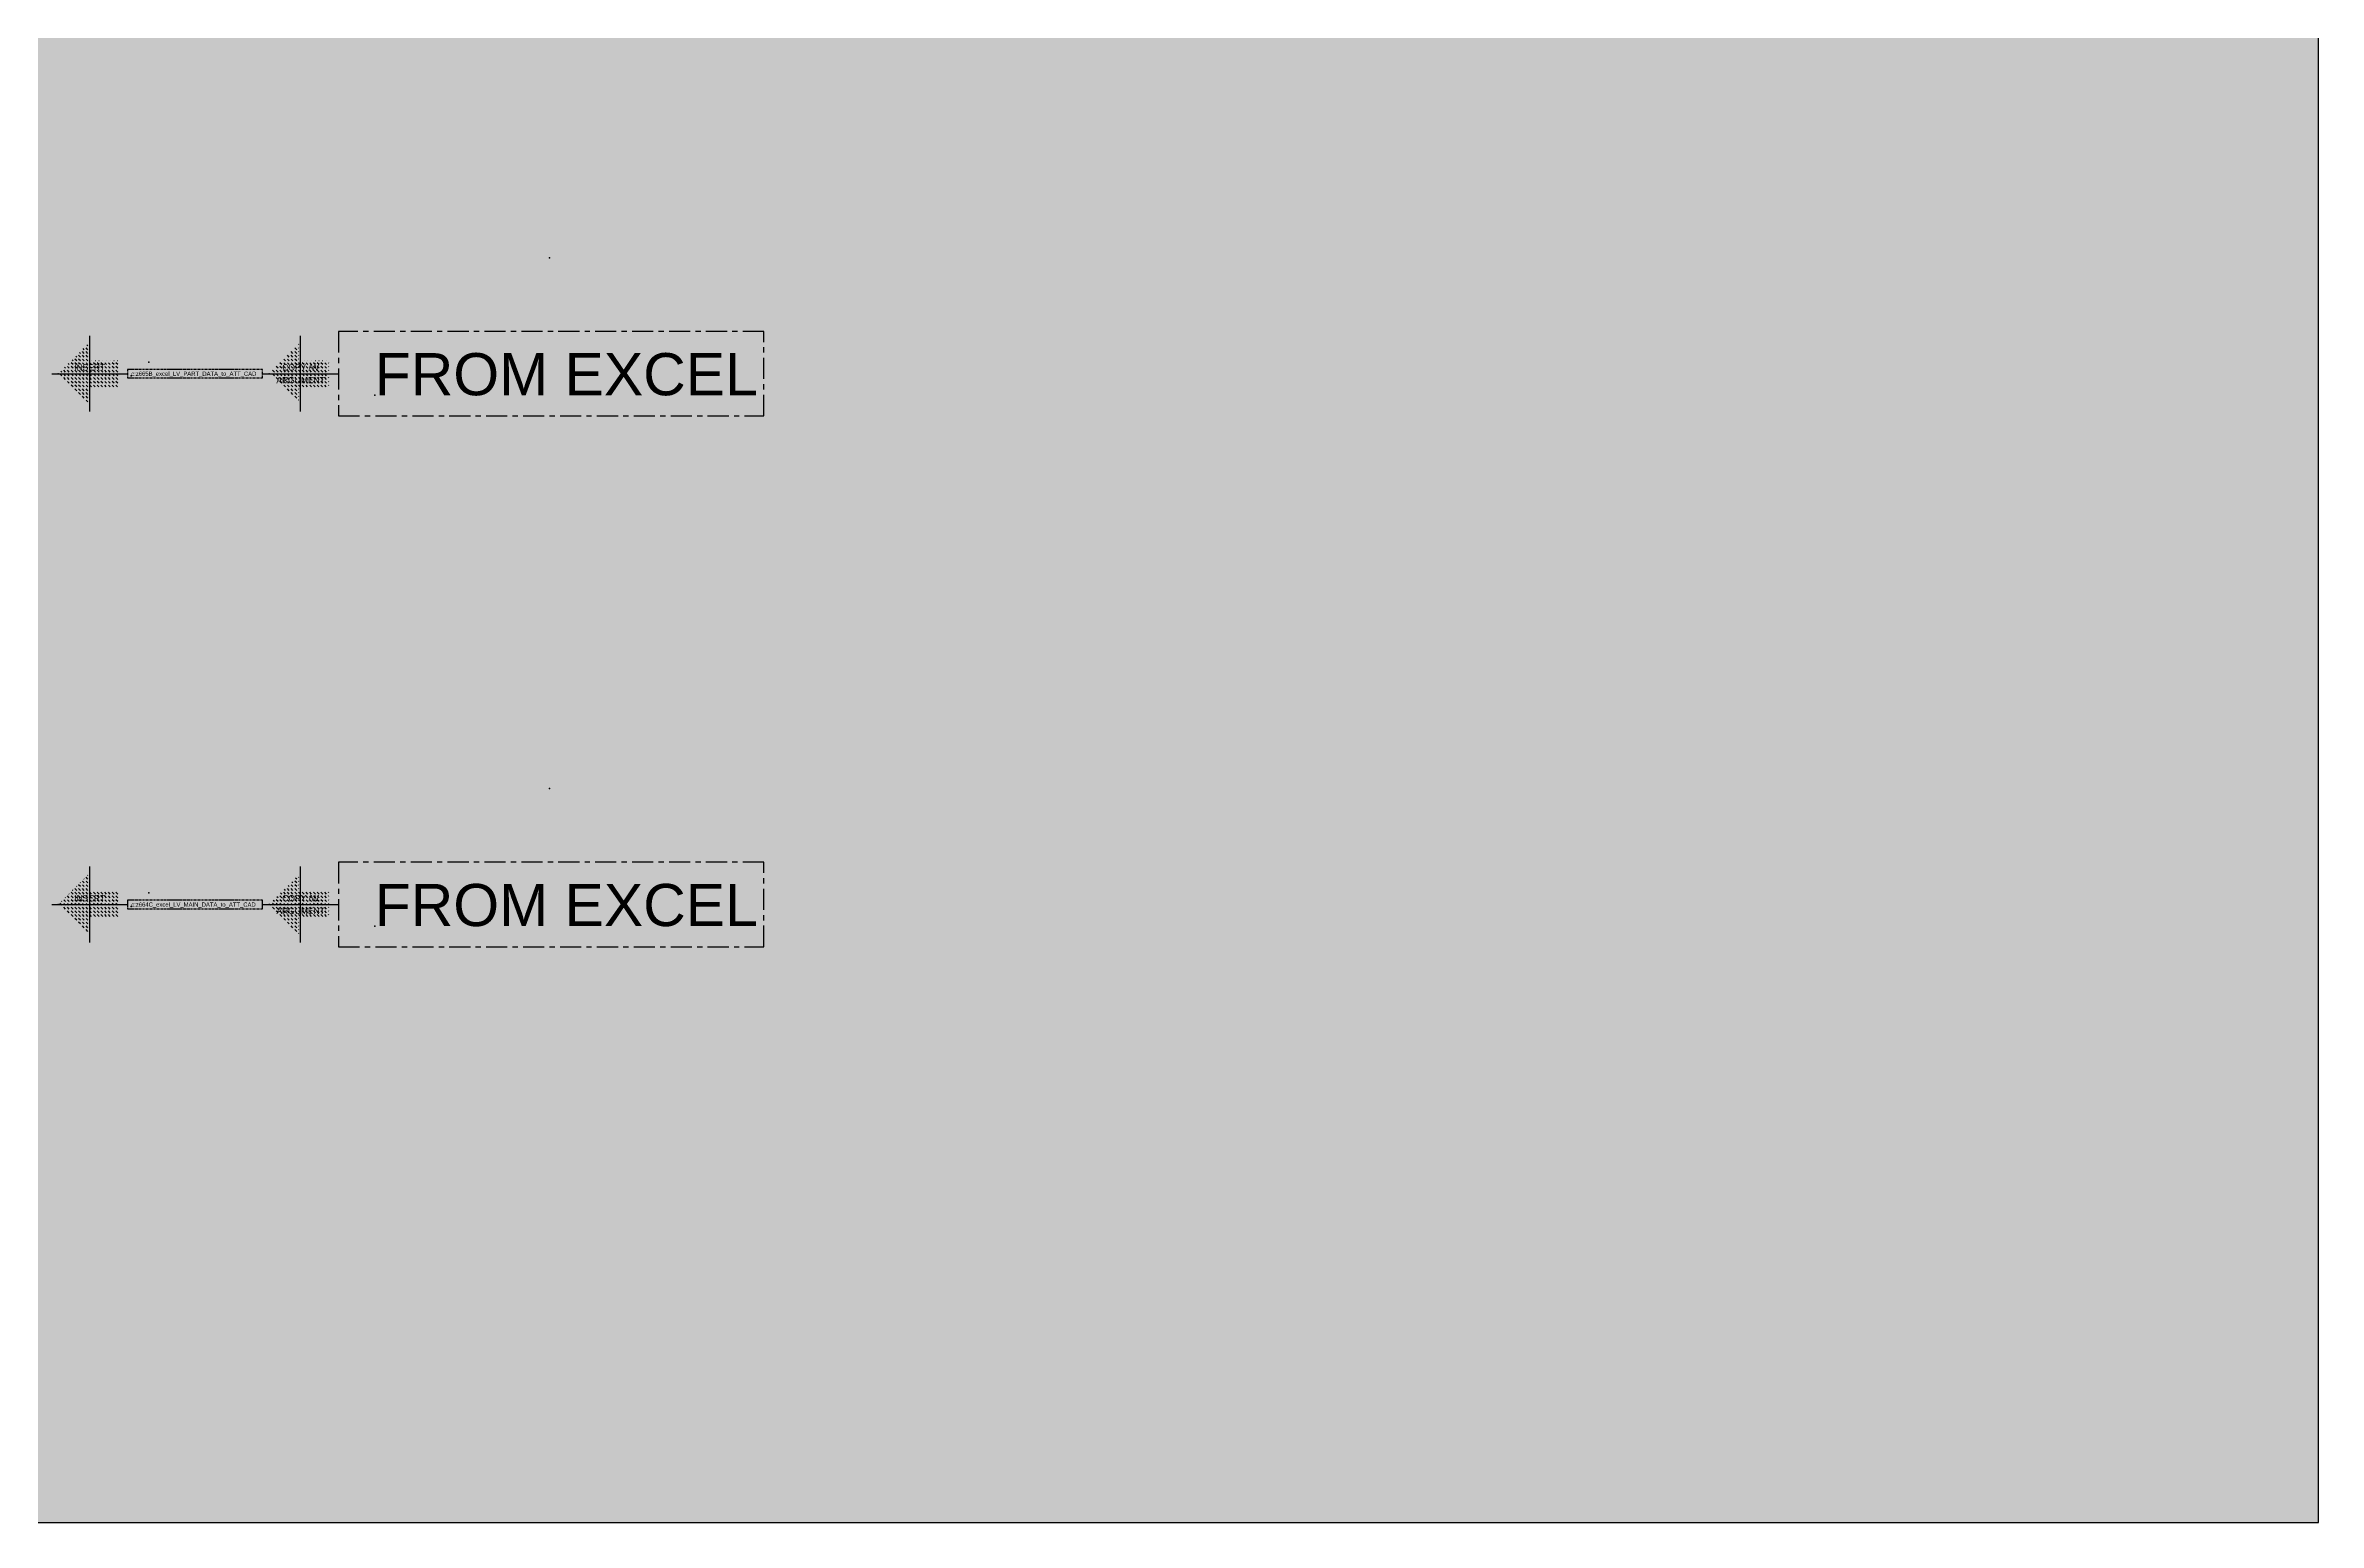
# Model space of a CAD drawing. Header units: millimetres. Extents: x -244126 to 368105, y -173968 to 259060.
# Drawn here: x 341162 to 368105, y 109313 to 126819 of the extents above; entities that cross this region are included whole.
import ezdxf
from ezdxf.enums import TextEntityAlignment as Align
from ezdxf.lldxf.tags import DXFTag

# ---------------------------------------------------------------- set-up
doc = ezdxf.new("R2010")
doc.units = ezdxf.units.MM
doc.header["$MEASUREMENT"] = 0
doc.linetypes.add('005_GG_TA_LINE', pattern=[13.75, 5, -1.25, 1.25, -1.25, 5])
doc.layers.add('000 - H A T C H', color=8, linetype='Continuous')
doc.layers.add('001 - ASCESSORIES', color=1, linetype='Continuous')
doc.styles.get("Standard").update_dxf_attribs({"font": 'arial.ttf'})
doc.styles.add('TA', font='Cordia New.ttf', dxfattribs={"height": 4.5})
tags = doc.linetypes.add('000-ADD-ATT', pattern='A,0.5,-0.3,["ADD-ATT",Standard,S=0.1,R=0,X=-0.2,Y=-0.05],-0.5', length=1.3).pattern_tags.tags
tags[6] = DXFTag(74, 10)

# ---------------------------------------------------------------- blocks, each defined once
blk = doc.blocks.new('*U4702')
at = {"color": 0, "linetype": '005_GG_TA_LINE'}
blk.add_lwpolyline([(0, 0), (100.85, 0), (100.85, 20), (0, 20)], close=True, dxfattribs=at)
for p in [(50, 37.5), (8.58, 4.88)]:
    blk.add_point(p, dxfattribs=at)
blk.add_attdef('NAMEBLK', (8.58, 4.88), '', height=10, dxfattribs=at)
blk = doc.blocks.new('*U4709')
at = {"layer": '000 - H A T C H'}
h = blk.add_hatch(dxfattribs=at)
h.set_pattern_fill('DASH', color=8, scale=250, angle=135)
h.paths.add_polyline_path([(-20, 154), (-20, 354), (-373, 0), (-20, -354), (-20, -154), (335, -154), (335, 154)])
at = {"color": 250}
for p, q in [((0, -450), (0, 450)), ((-450, 0), (450, 0))]:
    blk.add_line(p, q, dxfattribs=at)
at = {"color": 3}
blk.add_point((-373, 0), dxfattribs=at)
at = {"color": 0, "style": 'TA'}
for tag, p in [('TAG1', (0, 75)), ('TAG2', (0, -75))]:
    blk.add_attdef(tag, text='', height=75, dxfattribs=at).set_placement(p, align=Align.MIDDLE_CENTER)
blk = doc.blocks.new('*U4703')
at = {"color": 0, "linetype": '005_GG_TA_LINE'}
blk.add_lwpolyline([(0, 0), (320, 0), (320, 20), (0, 20)], close=True, dxfattribs=at)
for p in [(8.6, 4.9), (50, 37.5)]:
    blk.add_point(p, dxfattribs=at)
blk.add_attdef('NAMEBLK', (8.6, 4.9), '', height=10, dxfattribs=at)
blk = doc.blocks.new('000 - MOCKUP_HELP')
at = {"color": 2}
for p, values in [((4222.361, -10289.5), {'TAG1': 'INSERT'}), ((6722.361, -10289.5), {'TAG1': 'COPY /W', 'TAG2': 'ARGUMENT'}), ((4222.361, -16580.571), {'TAG1': 'INSERT'}), ((6722.361, -16580.571), {'TAG1': 'COPY /W', 'TAG2': 'ARGUMENT'})]:
    blk.add_blockref('*U4709', p, dxfattribs=at).add_auto_attribs(values)
at = {"layer": '001 - ASCESSORIES', "color": 2, "linetype": '005_GG_TA_LINE'}
for name, p, xscale, yscale, zscale, values in [('*U4702', (7172.361, -10789.5), 50, 50, 50, {'NAMEBLK': 'FROM EXCEL'}), ('*U4703', (4672.361, -10339.5), 5, 5, 5, {'NAMEBLK': 'c:z665B_excel_LV_PART_DATA_to_ATT_CAD'}), ('*U4702', (7172.361, -17080.571), 50, 50, 50, {'NAMEBLK': 'FROM EXCEL'}), ('*U4703', (4672.361, -16630.571), 5, 5, 5, {'NAMEBLK': 'c:z664C_excel_LV_MAIN_DATA_to_ATT_CAD'})]:
    blk.add_blockref(name, p, dxfattribs=dict(at, xscale=xscale, yscale=yscale, zscale=zscale)).add_auto_attribs(values)

msp = doc.modelspace()

# ---------------------------------------------------------------- hatches: boundary and pattern name
at = {"layer": '000 - H A T C H', "ltscale": 300}
h = msp.add_hatch(color=57, dxfattribs=at)
h.dxf.hatch_style = 1
h.paths.add_polyline_path([(318944.2057, 109313.34158), (368104.95157, 109313.34158), (368104.95157, 155362.74984), (318944.2057, 155362.74984)])

# ---------------------------------------------------------------- linework, layer by layer
at = {"color": 3, "ltscale": 300}
msp.add_lwpolyline([(318944.2057, 109313.34158), (368104.95157, 109313.34158), (368104.95157, 155362.74984), (318944.2057, 155362.74984)], close=True, dxfattribs=at)

# ---------------------------------------------------------------- next in the draw order: block references
at = {"color": 3, "linetype": '000-ADD-ATT', "ltscale": 300}
msp.add_blockref('000 - MOCKUP_HELP', (337463.48079, 133218.35158), dxfattribs=at)

doc.saveas('drawing.dxf')
